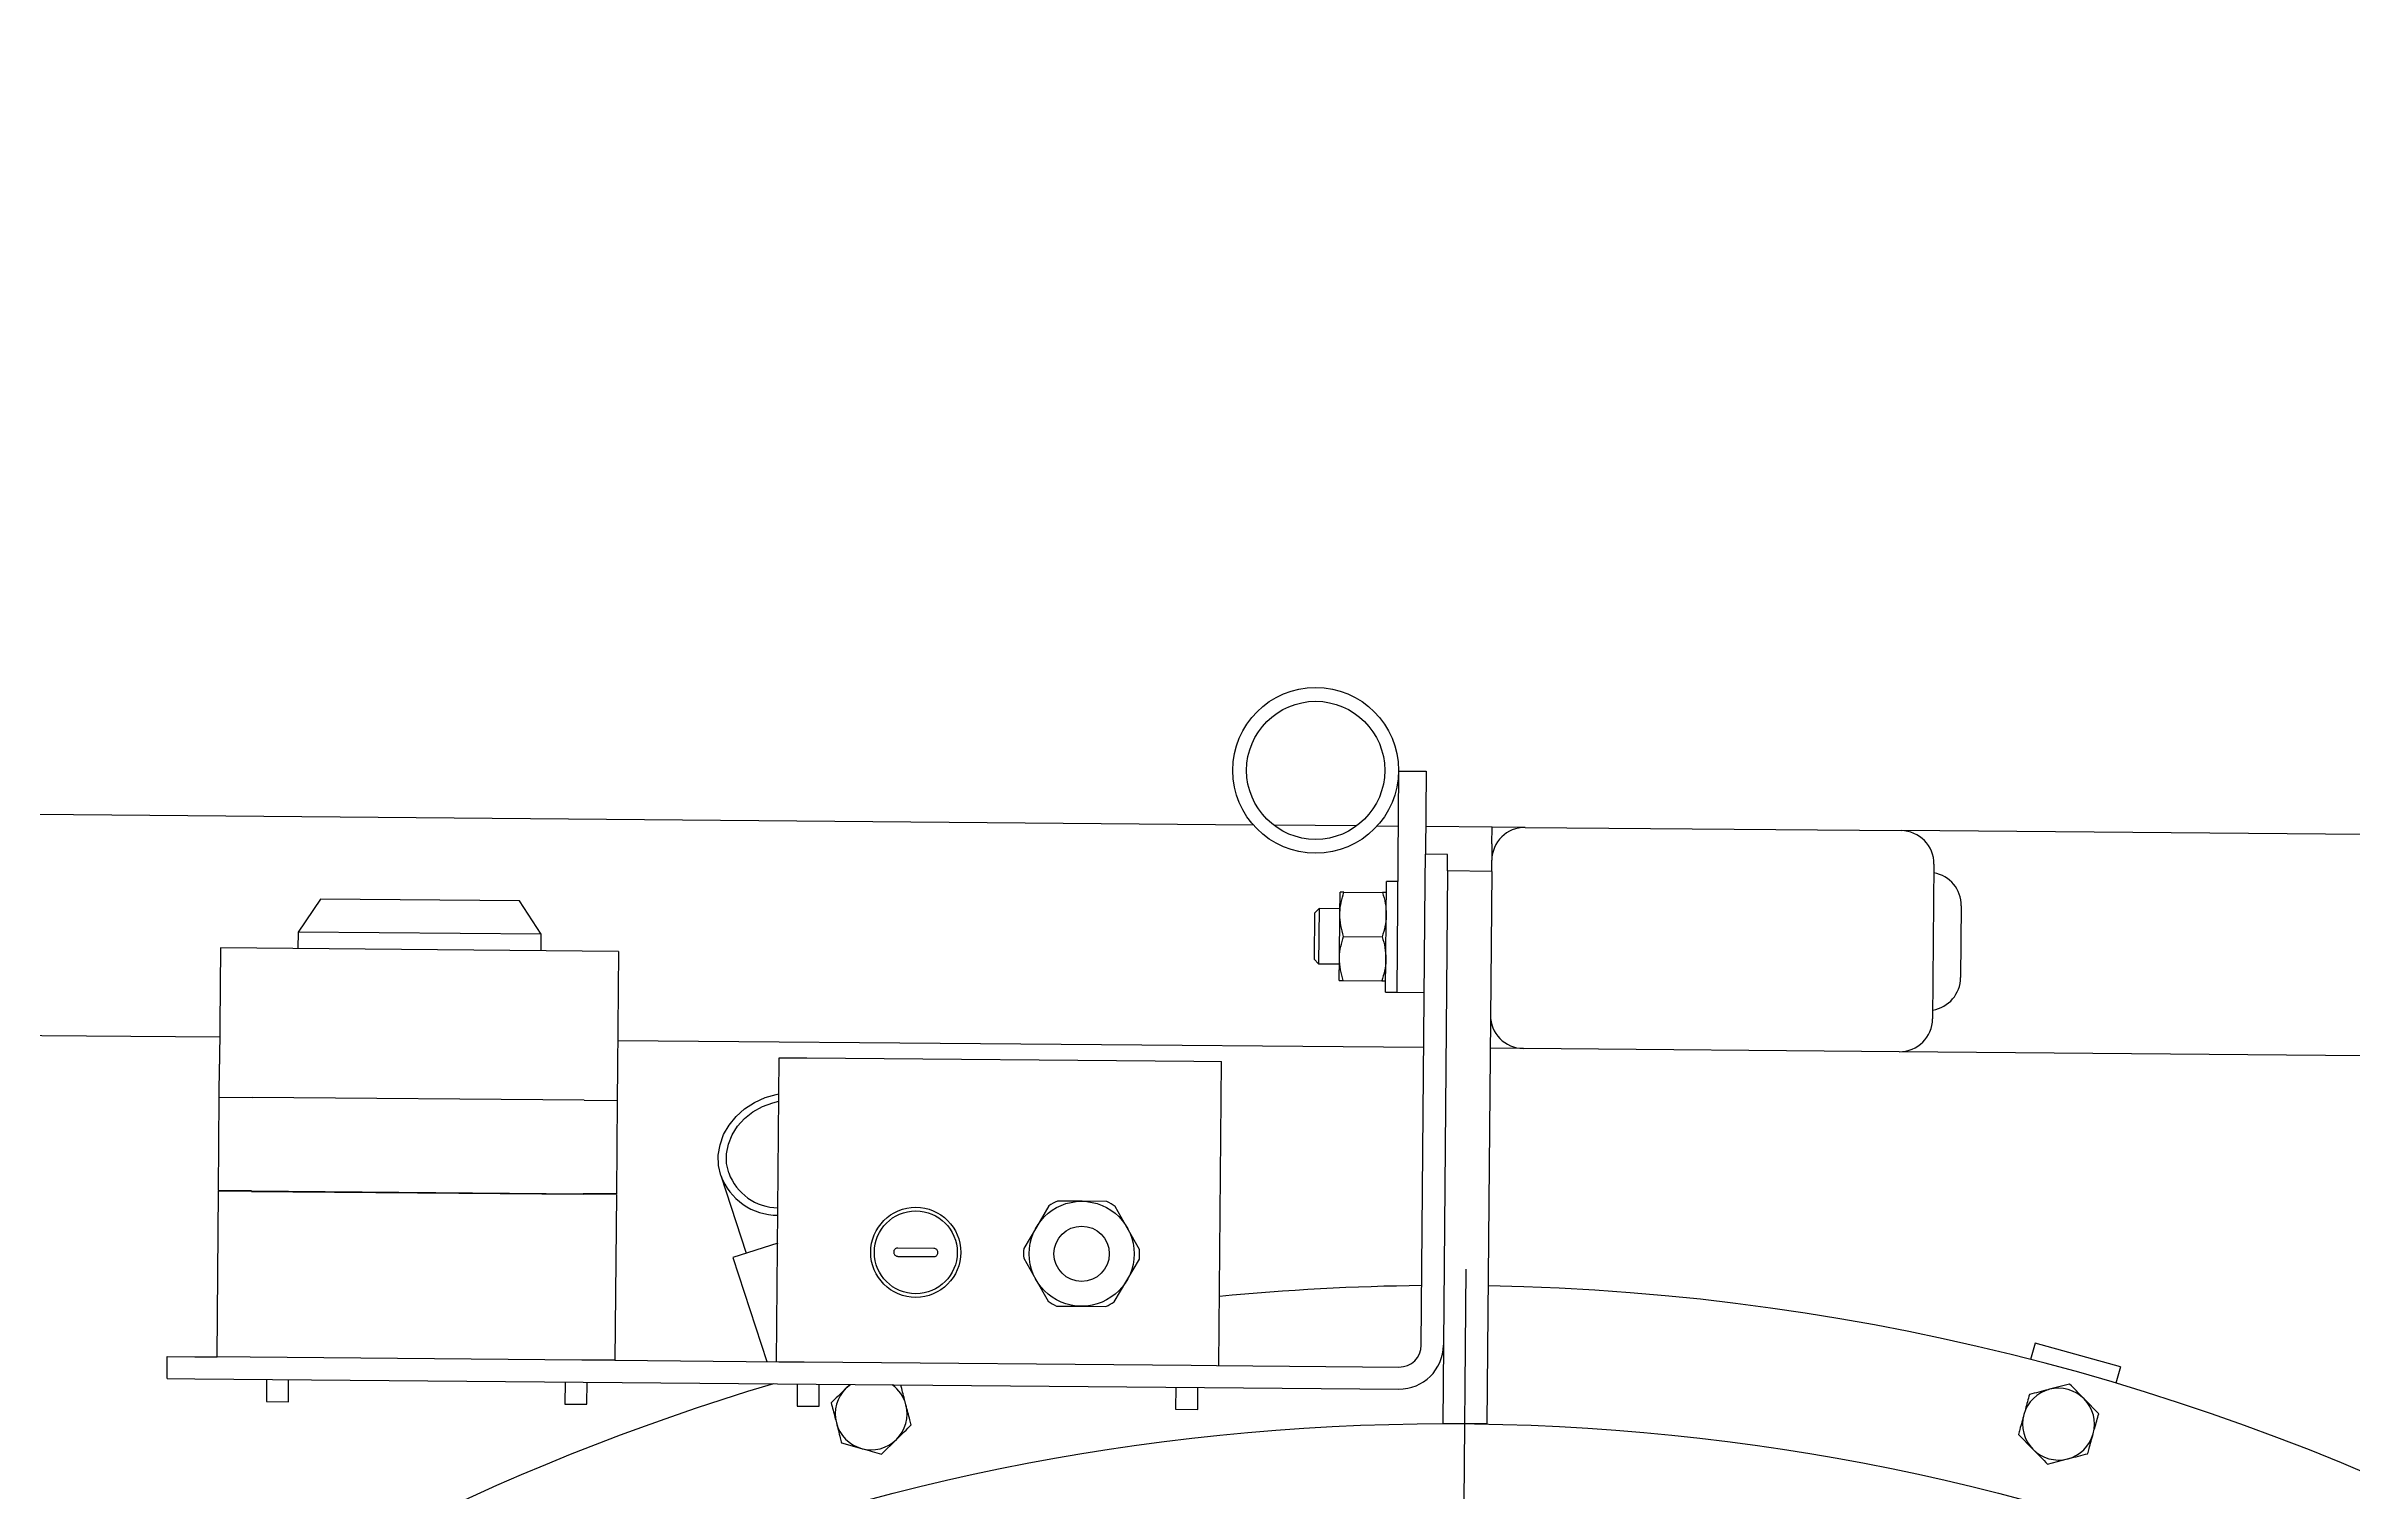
# Model space of a CAD drawing. Header units: inches. Extents: x -955375 to 106222, y -96450 to 64845.
# Drawn here: x 24384.8 to 24810.9, y 43787.1 to 44054.3 of the extents above; entities that cross this region are included whole.
import ezdxf

# ---------------------------------------------------------------- set-up
doc = ezdxf.new("R2010")
doc.units = ezdxf.units.IN
doc.header["$MEASUREMENT"] = 0
doc.linetypes.add('CONTINUA', pattern=[0])
doc.layers.add('ACHUTECH', color=24, linetype='Continuous', lineweight=18)
for name, color, linetype in [('DIBUJO', 2, 'Continuous'), ('GEOMETRIE', 7, 'Continuous'), ('MITTELKREUZE', 4, 'Continuous')]:
    doc.layers.add(name, color=color, linetype=linetype)
doc.styles.get("Standard").update_dxf_attribs({"font": 'isocp2.shx'})
doc.dimstyles.new('SUPERPEQUEÑA', dxfattribs={"dimtxt": 0.1, "dimasz": 0.05, "dimexe": 0.1, "dimexo": 0.15, "dimgap": 0.05, "dimtad": 1, "dimzin": 0, "dimdsep": 46, "dimtxsty": 'Standard', "dimblk1": 'CRUZZ', "dimblk2": 'CRUZZ', "dimsah": 1, "dimcen": 0.03, "dimse1": 1, "dimse2": 1, "dimclrd": 109, "dimclre": 4, "dimclrt": 173, "dimadec": 0, "dimazin": 0, "dimtfac": 1, "dimtix": 1, "dimtmove": 1, "dimatfit": 3, "dimldrblk": 'CRUZZ', "dimfxl": 1, "dimtolj": 1, "dimtzin": 0, "dimlwd": -1, "dimarcsym": 0})

# ---------------------------------------------------------------- blocks, each defined once
blk = doc.blocks.new('CRUZ')
at = {"layer": 'DIBUJO', "color": 7, "lineweight": -3}
for p, q in [((-0.22, 0), (0.22, 0)), ((0, 0.22), (0, -0.22))]:
    blk.add_line(p, q, dxfattribs=at)
at = {"layer": 'DIBUJO', "color": 7, "lineweight": -3, "const_width": 0.05}
blk.add_lwpolyline([(-0.03, 0, 1), (0.03, 0, 1)], format="xyb", close=True, dxfattribs=at)
blk = doc.blocks.new('CRUZZ')
at = {"layer": 'DIBUJO', "color": 3, "xscale": 10, "yscale": 10, "zscale": 10}
blk.add_blockref('CRUZ', (0, 0), dxfattribs=at)
blk = doc.blocks.new('*D185')
at = {"layer": 'ACHUTECH', "color": 7, "ltscale": 500, "transparency": 16777216}
blk.add_line((5118.65, 54499.15), (5118.65, 25409.93), dxfattribs=at)
at = {"layer": 'Defpoints', "color": 0, "linetype": 'CONTINUA', "ltscale": 500, "transparency": 16777216}
for p in [(26169.23, 54499.2), (5118.65, 25409.88), (6592.24, 25409.88)]:
    blk.add_point(p, dxfattribs=at)
at = {"layer": 'ACHUTECH', "color": 7, "linetype": 'CONTINUA', "ltscale": 500, "transparency": 16777216, "xscale": 0.05, "yscale": 0.05, "zscale": 0.05}
for p, rotation in [((5118.65, 54499.2), 90), ((5118.65, 25409.88), 270)]:
    blk.add_blockref('CRUZZ', p, dxfattribs=dict(at, rotation=rotation))
at = {"layer": 'ACHUTECH', "color": 7, "linetype": 'CONTINUA', "lineweight": 13, "ltscale": 500, "transparency": 16777216, "insert": (5118.56, 39954.54), "char_height": 0.15, "attachment_point": 5, "rotation": 90}
blk.add_mtext('\\A1;29089.32', dxfattribs=at)
blk = doc.blocks.new('SW_CENTERMARKSYMBOL_1')
at = {"layer": 'MITTELKREUZE', "color": 0, "linetype": 'Continuous'}
blk.add_line((0, -6), (0, -428), dxfattribs=at)

msp = doc.modelspace()

# ---------------------------------------------------------------- linework, layer by layer
at = {"layer": 'GEOMETRIE', "linetype": 'Continuous'}
for p, q in [((24634.5, 43920.373), (24634.149, 43879.546)), ((24634.5, 43920.373), (24639.603, 43920.329)), ((24639.603, 43920.329), (24639.472, 43905.019)), ((24607.691, 43910.396), (24125.685, 43914.539)), ((24626.757, 43910.232), (24611.447, 43910.364)), ((24634.412, 43910.166), (24630.514, 43910.2)), ((24651.764, 43910.017), (24639.516, 43910.123)), ((24651.737, 43906.955), (24651.764, 43910.017)), ((24657.888, 43909.965), (24651.764, 43910.017)), ((24657.888, 43909.965), (24727.293, 43909.368)), ((25304.993, 43904.402), (24727.293, 43909.368)), ((24639.428, 43899.916), (24639.472, 43905.019)), ((24643.554, 43904.984), (24639.472, 43905.019)), ((24643.528, 43901.922), (24643.554, 43904.984)), ((24651.737, 43906.955), (24651.711, 43903.893)), ((24632.108, 43879.564), (24632.283, 43899.977)), ((24634.324, 43899.96), (24632.283, 43899.977)), ((24638.692, 43814.343), (24639.428, 43899.916)), ((24643.528, 43901.922), (24642.651, 43799.855)), ((24651.693, 43901.852), (24643.528, 43901.922)), ((24651.693, 43901.852), (24650.816, 43799.785)), ((24651.693, 43901.852), (24651.711, 43903.893)), ((24733.365, 43903.191), (24733.119, 43874.613)), ((24435.415, 43896.73), (24431.279, 43890.641)), ((24472.159, 43896.414), (24435.415, 43896.73)), ((24476.189, 43890.255), (24472.159, 43896.414)), ((24623.657, 43893.927), (24623.692, 43898.01)), ((24624.421, 43898.003), (24631.536, 43897.942)), ((24738.402, 43895.493), (24738.288, 43882.224)), ((24618.963, 43894.141), (24618.89, 43885.628)), ((24619.818, 43894.981), (24618.963, 43894.141)), ((24619.818, 43894.981), (24619.73, 43884.774)), ((24623.666, 43894.948), (24619.818, 43894.981)), ((24623.587, 43885.762), (24623.657, 43893.927)), ((24416.964, 43887.701), (24416.78, 43866.267)), ((24490.452, 43887.07), (24416.964, 43887.701)), ((24431.279, 43890.641), (24431.253, 43887.579)), ((24476.189, 43890.255), (24431.279, 43890.641)), ((24476.163, 43887.193), (24476.189, 43890.255)), ((24490.452, 43887.07), (24490.268, 43865.636)), ((24624.351, 43889.838), (24631.466, 43889.777)), ((24618.89, 43885.628), (24619.73, 43884.774)), ((24619.73, 43884.774), (24623.578, 43884.741)), ((24623.552, 43881.679), (24623.587, 43885.762)), ((24624.281, 43881.673), (24631.396, 43881.611)), ((24632.108, 43879.564), (24634.149, 43879.546)), ((24634.149, 43879.546), (24639.252, 43879.502)), ((24416.822, 43871.207), (24125.334, 43873.712)), ((24639.165, 43869.296), (24490.31, 43870.575)), ((24416.727, 43860.143), (24416.78, 43866.267)), ((24490.268, 43865.636), (24490.215, 43859.512)), ((24519.658, 43811.283), (24520.14, 43867.42)), ((24520.14, 43867.42), (24525.243, 43867.377)), ((24525.243, 43867.377), (24596.69, 43866.762)), ((24596.69, 43866.762), (24601.794, 43866.719)), ((24601.311, 43810.582), (24601.794, 43866.719)), ((24657.537, 43869.138), (24651.413, 43869.19)), ((24726.942, 43868.541), (24657.537, 43869.138)), ((25194.76, 43864.52), (24726.942, 43868.541)), ((24416.579, 43842.894), (24416.727, 43860.143)), ((24416.727, 43860.143), (24422.851, 43860.091)), ((24484.091, 43859.564), (24422.851, 43860.091)), ((24484.091, 43859.564), (24490.215, 43859.512)), ((24490.215, 43859.512), (24490.067, 43842.262)), ((24509.341, 43845.687), (24514.019, 43831.308)), ((24416.315, 43812.172), (24416.578, 43842.792)), ((24422.702, 43842.739), (24416.578, 43842.792)), ((24422.703, 43842.841), (24416.579, 43842.894)), ((24416.68, 43842.791), (24416.681, 43842.893)), ((24422.702, 43842.739), (24483.942, 43842.213)), ((24422.703, 43842.841), (24483.943, 43842.315)), ((24490.066, 43842.16), (24483.942, 43842.213)), ((24490.067, 43842.262), (24483.943, 43842.315)), ((24490.066, 43842.16), (24489.803, 43811.54)), ((24489.964, 43842.161), (24489.965, 43842.263)), ((24569.931, 43840.068), (24567.614, 43836.135)), ((24576.053, 43840.911), (24571.489, 43840.95)), ((24580.618, 43840.872), (24576.053, 43840.911)), ((24567.614, 43836.135), (24565.298, 43832.201)), ((24584.409, 43835.99), (24582.161, 43839.963)), ((24586.657, 43832.018), (24584.409, 43835.99)), ((24519.846, 43833.204), (24511.592, 43830.519)), ((24548.674, 43832.215), (24542.039, 43832.272)), ((24511.592, 43830.519), (24517.844, 43811.299)), ((24542.026, 43830.741), (24548.66, 43830.684)), ((24565.283, 43830.411), (24567.531, 43826.438)), ((24584.326, 43826.294), (24586.642, 43830.227)), ((24567.531, 43826.438), (24569.779, 43822.466)), ((24582.009, 43822.361), (24584.326, 43826.294)), ((24571.322, 43821.557), (24575.887, 43821.518)), ((24575.887, 43821.518), (24580.451, 43821.479)), ((24752.047, 43814.723), (24751.208, 43811.698)), ((24767.784, 43810.36), (24752.047, 43814.723)), ((24407.093, 43808.168), (24407.128, 43812.251)), ((24407.128, 43812.251), (24412.232, 43812.207)), ((24412.232, 43812.207), (24416.315, 43812.172)), ((24422.439, 43812.119), (24416.315, 43812.172)), ((24483.679, 43811.593), (24422.439, 43812.119)), ((24489.803, 43811.54), (24483.679, 43811.593)), ((24489.803, 43811.54), (24520.084, 43811.28)), ((24520.084, 43811.28), (24524.761, 43811.24)), ((24524.761, 43811.24), (24596.208, 43810.625)), ((24596.208, 43810.625), (24600.885, 43810.585)), ((24600.885, 43810.585), (24634.574, 43810.296)), ((24767.784, 43810.36), (24766.946, 43807.336)), ((24407.093, 43808.168), (24412.197, 43808.124)), ((24412.197, 43808.124), (24634.539, 43806.213)), ((24425.465, 43808.01), (24425.43, 43803.927)), ((24429.513, 43803.892), (24429.548, 43807.975)), ((24480.582, 43807.536), (24480.547, 43803.454)), ((24484.629, 43803.419), (24484.664, 43807.501)), ((24523.45, 43807.168), (24523.415, 43803.085)), ((24527.498, 43803.05), (24527.533, 43807.133)), ((24533.186, 43807.084), (24532.46, 43806.371)), ((24593.366, 43806.567), (24593.331, 43802.484)), ((24597.414, 43802.449), (24597.449, 43806.532)), ((24758.417, 43807.137), (24754.709, 43806.178)), ((24425.43, 43803.927), (24429.513, 43803.892)), ((24480.547, 43803.454), (24484.629, 43803.419)), ((24523.415, 43803.085), (24527.498, 43803.05)), ((24593.331, 43802.484), (24597.414, 43802.449)), ((24763.788, 43801.674), (24761.103, 43804.405)), ((24650.816, 43799.785), (24642.651, 43799.855)), ((24748.954, 43797.835), (24751.64, 43795.104)), ((24531.647, 43796.269), (24535.338, 43795.246)), ((24539.03, 43794.222), (24541.762, 43796.908)), ((24754.325, 43792.372), (24758.033, 43793.331))]:
    msp.add_line(p, q, dxfattribs=at)
at = {"layer": 'GEOMETRIE', "linetype": 'Continuous', "flags": 128}
for points in [[(24509.341, 43845.687), (24508.933, 43847.535), (24508.886, 43849.443), (24509.2, 43851.358), (24509.868, 43853.222), (24510.87, 43854.983), (24512.177, 43856.591), (24513.751, 43857.998), (24515.547, 43859.164), (24517.514, 43860.057), (24519.595, 43860.649), (24520.083, 43860.741)], [(24510.797, 43846.16), (24510.427, 43847.882), (24510.412, 43849.659), (24510.752, 43851.436), (24511.437, 43853.155), (24512.445, 43854.761), (24513.743, 43856.202), (24515.289, 43857.432), (24517.034, 43858.411), (24518.922, 43859.108), (24520.071, 43859.376)], [(24532.46, 43806.371), (24533.117, 43806.937), (24533.318, 43807.083)]]:
    msp.add_lwpolyline(points, dxfattribs=at)
at = {"layer": 'GEOMETRIE', "linetype": 'Continuous'}
for centre, radius in [((24619.19, 43920.505), 15.311), ((24619.19, 43920.505), 12.759), ((24575.97, 43831.214), 9.697), ((24545.35, 43831.478), 8.319), ((24545.35, 43831.478), 7.655), ((24575.97, 43831.214), 5.104), ((24643.224, 43391.551), 408.284)]:
    msp.add_circle(centre, radius, dxfattribs=at)
for centre, radius, start, end in [((24657.835, 43903.841), 6.124, 89.50752, 179.50752), ((24727.241, 43903.244), 6.124, 359.50752, 89.50752), ((24732.278, 43895.545), 6.124, 359.50752, 79.91346), ((24732.164, 43882.276), 6.124, 279.10159, 359.50752), ((24657.589, 43875.262), 6.124, 179.50752, 269.50752), ((24726.995, 43874.665), 6.124, 269.50752, 359.50752), ((24519.83, 43849.492), 11.157, 199.93957, 270.3079), ((24520.032, 43849.527), 9.829, 200.03198, 269.24249), ((24575.97, 43831.214), 10.717, 114.71629, 124.29876), ((24575.97, 43831.214), 10.717, 54.71629, 64.29876), ((24575.97, 43831.214), 10.717, 174.71629, 184.29876), ((24575.97, 43831.214), 10.717, 354.71629, 4.29876), ((24643.224, 43391.551), 433.801, 90.5861, 95.52988), ((24643.224, 43391.551), 433.801, 339.7576, 88.96826), ((24575.97, 43831.214), 10.717, 234.71629, 244.29876), ((24575.97, 43831.214), 10.717, 294.71629, 304.29876), ((24634.61, 43814.378), 8.166, 269.50752, 359.50752), ((24634.61, 43814.378), 4.083, 269.50752, 359.50752), ((24643.224, 43391.551), 433.801, 106.63113, 268.96826), ((24537.111, 43801.639), 6.635, 134.50752, 194.50752), ((24537.111, 43801.639), 6.635, 14.50752, 54.15246), ((24756.371, 43799.755), 6.635, 104.50752, 164.50752), ((24756.371, 43799.755), 6.635, 44.50752, 104.50752), ((24537.111, 43801.639), 6.635, 314.50752, 14.50752), ((24756.371, 43799.755), 6.635, 344.50752, 44.50752), ((24537.111, 43801.639), 6.635, 194.50752, 254.50752), ((24756.371, 43799.755), 6.635, 164.50752, 224.50752), ((24756.371, 43799.755), 6.635, 284.50752, 344.50752), ((24537.111, 43801.639), 6.635, 254.50752, 314.50752), ((24756.371, 43799.755), 6.635, 224.50752, 284.50752)]:
    msp.add_arc(centre, radius, start, end, dxfattribs=at)
for points, knots in [([(24623.657, 43893.927), (24623.658, 43894.024), (24623.671, 43894.757), (24623.843, 43896.137), (24624.227, 43897.377), (24624.421, 43898.003)], [0, 0, 0, 0, 0.07008577, 0.53078223, 1, 1, 1, 1]), ([(24624.421, 43898.003), (24624.311, 43898.004), (24623.884, 43898.008), (24623.774, 43898.009), (24623.692, 43898.01)], [0, 0, 0, 0, 0.2575513, 1, 1, 1, 1]), ([(24631.536, 43897.942), (24631.734, 43897.277), (24632.134, 43895.936), (24632.198, 43894.552), (24632.23, 43893.853)], [0, 0, 0, 0, 0.495458, 1, 1, 1, 1]), ([(24632.266, 43897.936), (24632.184, 43897.937), (24632.074, 43897.938), (24631.646, 43897.941), (24631.536, 43897.942)], [0, 0, 0, 0, 0.7424487, 1, 1, 1, 1]), ([(24624.351, 43889.838), (24624.153, 43890.503), (24623.753, 43891.845), (24623.689, 43893.229), (24623.657, 43893.927)], [0, 0, 0, 0, 0.495458, 1, 1, 1, 1]), ([(24632.23, 43893.853), (24632.229, 43893.757), (24632.216, 43893.024), (24632.045, 43891.643), (24631.66, 43890.403), (24631.466, 43889.777)], [0, 0, 0, 0, 0.0700858, 0.5307822, 1, 1, 1, 1]), ([(24623.587, 43885.762), (24623.588, 43885.858), (24623.601, 43886.591), (24623.772, 43887.972), (24624.157, 43889.212), (24624.351, 43889.838)], [0, 0, 0, 0, 0.0700858, 0.5307822, 1, 1, 1, 1]), ([(24631.466, 43889.777), (24631.664, 43889.112), (24632.064, 43887.77), (24632.128, 43886.386), (24632.16, 43885.688)], [0, 0, 0, 0, 0.495458, 1, 1, 1, 1]), ([(24624.281, 43881.673), (24624.083, 43882.337), (24623.683, 43883.679), (24623.619, 43885.063), (24623.587, 43885.762)], [0, 0, 0, 0, 0.495458, 1, 1, 1, 1]), ([(24632.16, 43885.688), (24632.159, 43885.591), (24632.146, 43884.858), (24631.974, 43883.478), (24631.59, 43882.237), (24631.396, 43881.611)], [0, 0, 0, 0, 0.0700858, 0.5307822, 1, 1, 1, 1]), ([(24623.552, 43881.679), (24623.633, 43881.678), (24623.743, 43881.677), (24624.171, 43881.674), (24624.281, 43881.673)], [0, 0, 0, 0, 0.7424487, 1, 1, 1, 1]), ([(24631.396, 43881.611), (24631.506, 43881.611), (24631.933, 43881.607), (24632.043, 43881.606), (24632.125, 43881.605)], [0, 0, 0, 0, 0.2575513, 1, 1, 1, 1]), ([(24542.039, 43832.272), (24541.952, 43832.264), (24541.778, 43832.248), (24541.546, 43832.115), (24541.37, 43831.919), (24541.271, 43831.675), (24541.258, 43831.414), (24541.331, 43831.166), (24541.481, 43830.955), (24541.692, 43830.805), (24541.886, 43830.746), (24541.999, 43830.742), (24542.026, 43830.741)], [0, 0, 0, 0, 0.1092085, 0.2185257, 0.3271281, 0.4342562, 0.5400293, 0.645169, 0.7506523, 0.857293, 0.9654118, 1, 1, 1, 1]), ([(24548.66, 43830.684), (24548.747, 43830.691), (24548.922, 43830.707), (24549.154, 43830.84), (24549.33, 43831.037), (24549.429, 43831.281), (24549.441, 43831.541), (24549.369, 43831.789), (24549.219, 43832), (24549.008, 43832.15), (24548.814, 43832.209), (24548.701, 43832.213), (24548.674, 43832.215)], [0, 0, 0, 0, 0.1092085, 0.2185257, 0.3271281, 0.4342562, 0.5400293, 0.645169, 0.7506523, 0.857293, 0.9654118, 1, 1, 1, 1]), ([(24532.46, 43806.371), (24532.395, 43806.307), (24531.473, 43805.4), (24530.569, 43804.512), (24529.728, 43803.686)], [0, 0, 0, 0, 0.0702148, 1, 1, 1, 1]), ([(24543.534, 43803.301), (24543.446, 43803.638), (24543.122, 43804.894), (24542.805, 43806.116), (24542.574, 43807.01)], [0, 0, 0, 0, 0.2686336, 1, 1, 1, 1]), ([(24754.709, 43806.178), (24754.621, 43806.155), (24753.369, 43805.831), (24752.142, 43805.513), (24751.001, 43805.218)], [0, 0, 0, 0, 0.0702148, 1, 1, 1, 1]), ([(24761.103, 43804.405), (24761.039, 43804.47), (24760.132, 43805.393), (24759.244, 43806.297), (24758.417, 43807.137)], [0, 0, 0, 0, 0.0702148, 1, 1, 1, 1]), ([(24529.728, 43803.686), (24529.959, 43802.792), (24530.276, 43801.57), (24530.6, 43800.314), (24530.688, 43799.977)], [0, 0, 0, 0, 0.73136639, 1, 1, 1, 1]), ([(24544.493, 43799.593), (24544.413, 43799.904), (24544.1, 43801.113), (24543.775, 43802.369), (24543.534, 43803.301)], [0, 0, 0, 0, 0.25755135, 1, 1, 1, 1]), ([(24751.001, 43805.218), (24750.754, 43804.328), (24750.417, 43803.112), (24750.071, 43801.862), (24749.978, 43801.527)], [0, 0, 0, 0, 0.7313664, 1, 1, 1, 1]), ([(24762.765, 43797.982), (24762.858, 43798.318), (24763.204, 43799.567), (24763.541, 43800.784), (24763.788, 43801.674)], [0, 0, 0, 0, 0.2686336, 1, 1, 1, 1]), ([(24530.688, 43799.977), (24530.929, 43799.045), (24531.254, 43797.789), (24531.567, 43796.58), (24531.647, 43796.269)], [0, 0, 0, 0, 0.7424487, 1, 1, 1, 1]), ([(24541.762, 43796.908), (24541.826, 43796.971), (24542.749, 43797.878), (24543.653, 43798.767), (24544.493, 43799.593)], [0, 0, 0, 0, 0.0702148, 1, 1, 1, 1]), ([(24749.978, 43801.527), (24749.72, 43800.599), (24749.374, 43799.349), (24749.04, 43798.145), (24748.954, 43797.835)], [0, 0, 0, 0, 0.7424487, 1, 1, 1, 1]), ([(24761.742, 43794.291), (24761.827, 43794.601), (24762.161, 43795.804), (24762.507, 43797.054), (24762.765, 43797.982)], [0, 0, 0, 0, 0.2575513, 1, 1, 1, 1]), ([(24535.338, 43795.246), (24535.426, 43795.221), (24536.673, 43794.876), (24537.894, 43794.537), (24539.03, 43794.222)], [0, 0, 0, 0, 0.0702148, 1, 1, 1, 1]), ([(24751.64, 43795.104), (24751.703, 43795.039), (24752.61, 43794.116), (24753.499, 43793.212), (24754.325, 43792.372)], [0, 0, 0, 0, 0.07021477, 1, 1, 1, 1]), ([(24758.033, 43793.331), (24758.121, 43793.354), (24759.373, 43793.678), (24760.601, 43793.996), (24761.742, 43794.291)], [0, 0, 0, 0, 0.0702148, 1, 1, 1, 1])]:
    msp.add_open_spline(points, degree=3, knots=knots, dxfattribs=at)

# ---------------------------------------------------------------- block references
at = {"layer": 'MITTELKREUZE', "linetype": 'Continuous', "xscale": 1.020709385431322, "yscale": 1.020709385431322, "zscale": 1.020709385431322, "rotation": 179.5075235861788}
msp.add_blockref('SW_CENTERMARKSYMBOL_1', (24643.224, 43391.551), dxfattribs=at)

# ---------------------------------------------------------------- dimensions: what is measured, and where the dimension line sits
at = {"layer": 'ACHUTECH', "color": 7, "linetype": 'CONTINUA', "lineweight": 13, "ltscale": 500}
dim = msp.add_linear_dim(base=(5118.653, 25409.883), p1=(26169.229, 54499.203), p2=(6592.24, 25409.883), angle=90, dimstyle='SUPERPEQUEÑA', override={"dimtxt": 0.15, "dimgap": 0.02, "dimclrd": 7, "dimclrt": 7, "dimfxl": 0.2}, dxfattribs=at)
dim.commit()
dim.dimension.update_dxf_attribs({"geometry": '*D185', "text_midpoint": (5118.558, 39954.543)})

doc.saveas('drawing.dxf')
